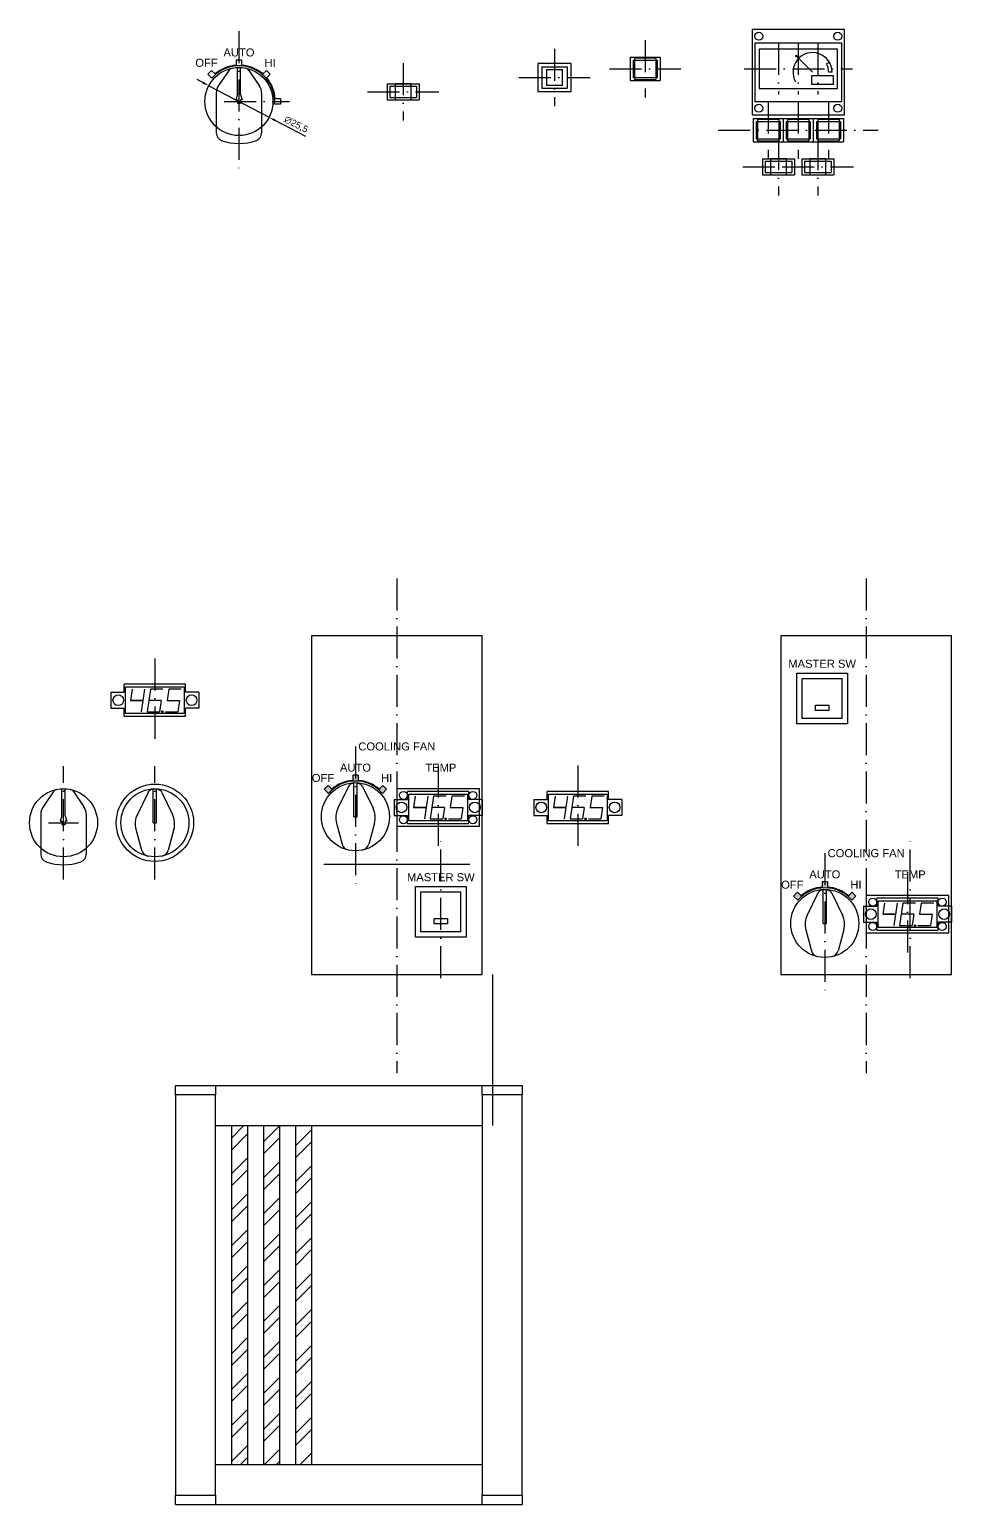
# Model space of a CAD drawing. Header units: millimetres. Extents: x -987 to 1917, y -167 to 2253.
# Drawn here: x 720 to 1066, y 1116 to 1669 of the extents above; entities that cross this region are included whole.
import ezdxf

# ---------------------------------------------------------------- set-up
doc = ezdxf.new("R2010")
doc.units = ezdxf.units.MM
doc.linetypes.add('ACAD_ISO10W100', pattern=[18, 12, -3, 0, -3])
for name, color, linetype in [('其它支撑件', 7, 'Continuous'), ('前面板', 7, 'Continuous'), ('铝型材', 7, 'Continuous')]:
    doc.layers.add(name, color=color, linetype=linetype)
doc.styles.get("Standard").update_dxf_attribs({"font": 'arial.ttf'})
doc.dimstyles.new('ISO-25', dxfattribs={"dimtxt": 2.5, "dimasz": 2.5, "dimexe": 1.25, "dimexo": 0.625, "dimtad": 1, "dimtxsty": 'Standard', "dimcen": 2.5, "dimadec": 0, "dimazin": 0, "dimtfac": 1, "dimtmove": 0, "dimatfit": 3, "dimfxl": 1, "dimarcsym": 0})

# ---------------------------------------------------------------- blocks, each defined once
blk = doc.blocks.new('*D11')
at = {"layer": 'Defpoints', "color": 0, "transparency": 16777216}
for p in [(787.31, 1648.16), (809.9, 1636.33)]:
    blk.add_point(p, dxfattribs=at)
at = {"layer": '前面板', "color": 0, "lineweight": -2, "transparency": 16777216}
for p, q in [((785.09, 1649.32), (782.88, 1650.48)), ((787.31, 1648.16), (809.9, 1636.33)), ((823.62, 1629.16), (812.12, 1635.17))]:
    blk.add_line(p, q, dxfattribs=at)
at = {"layer": '前面板', "color": 0, "transparency": 16777216}
for points in [[(785.29, 1649.69), (784.9, 1648.95), (787.31, 1648.16)], [(812.31, 1635.54), (811.92, 1634.81), (809.9, 1636.33)]]:
    blk.add_solid(points, dxfattribs=at)
at = {"layer": '前面板', "color": 0, "transparency": 16777216, "insert": (819.98, 1633.51), "char_height": 2.5, "attachment_point": 5, "rotation": 332.3754}
blk.add_mtext('∅25,5', dxfattribs=at)

msp = doc.modelspace()

# ---------------------------------------------------------------- hatches: boundary and pattern name
at = {"layer": '其它支撑件'}
h = msp.add_hatch(dxfattribs=at)
h.set_pattern_fill('ANSI32', color=256)
h.paths.add_polyline_path([(801.778, 1258.42), (795.778, 1258.42), (795.778, 1131.42), (801.778, 1131.42)])
h.paths.add_polyline_path([(813.778, 1258.42), (807.778, 1258.42), (807.778, 1131.42), (813.778, 1131.42)])
h.paths.add_polyline_path([(825.778, 1258.42), (819.778, 1258.42), (819.778, 1131.42), (825.778, 1131.42)])
at = {"layer": '前面板'}
h = msp.add_hatch(color=256, dxfattribs=at)
h.dxf.hatch_style = 1
h.paths.add_polyline_path([(832.016, 1385.878), (830.602, 1384.464), (832.158, 1382.909, -0.2184742), (842.278, 1387.552), (842.278, 1389.753), (841.278, 1389.753), (841.278, 1387.816, 0.161058), (833.359, 1384.536)])
h.paths.add_polyline_path([(842.278, 1387.552, -0.2184742), (852.398, 1382.909), (853.953, 1384.464), (852.539, 1385.878), (851.197, 1384.536, 0.161058), (843.278, 1387.816), (843.278, 1389.753), (842.278, 1389.753)])
h = msp.add_hatch(color=256, dxfattribs=at)
h.dxf.hatch_style = 1
h.paths.add_polyline_path([(1007.964, 1345.875), (1006.55, 1344.461), (1008.106, 1342.905, -0.2184742), (1018.226, 1347.549), (1018.226, 1349.749), (1017.226, 1349.749), (1017.226, 1347.812, 0.161058), (1009.307, 1344.532)])
h.paths.add_polyline_path([(1018.226, 1347.549, -0.2184742), (1028.346, 1342.905), (1029.902, 1344.461), (1028.487, 1345.875), (1027.145, 1344.532, 0.161058), (1019.226, 1347.812), (1019.226, 1349.749), (1018.226, 1349.749)])

# ---------------------------------------------------------------- linework, layer by layer
at = {"layer": '其它支撑件'}
for p, q in [((795.778, 1258.42), (795.778, 1131.42)), ((801.778, 1258.42), (801.778, 1131.42)), ((807.778, 1258.42), (807.778, 1131.42)), ((813.778, 1258.42), (813.778, 1131.42)), ((819.778, 1258.42), (819.778, 1131.42)), ((825.778, 1258.42), (825.778, 1131.42))]:
    msp.add_line(p, q, dxfattribs=at)
at = {"layer": '前面板', "color": 114, "linetype": 'ACAD_ISO10W100', "true_color": 0x139b48}
for p, q in [((798.604, 1668.557), (798.604, 1615.935)), ((950.875, 1665.244), (950.875, 1643.769)), ((1000.918, 1664.205), (1000.918, 1644.853)), ((1008.273, 1664.205), (1008.273, 1644.853)), ((1015.628, 1664.205), (1015.628, 1644.853)), ((916.926, 1661.973), (916.926, 1640.498)), ((860.105, 1656.619), (860.105, 1635.145)), ((937.499, 1654.506), (964.25, 1654.506)), ((987.997, 1654.529), (1028.549, 1654.529)), ((903.55, 1651.236), (930.301, 1651.236)), ((792.998, 1642.246), (817.543, 1642.246)), ((846.73, 1645.882), (873.481, 1645.882)), ((996.973, 1642.229), (996.973, 1620.754)), ((1008.273, 1642.229), (1008.273, 1620.754)), ((1019.573, 1642.229), (1019.573, 1620.754)), ((978.283, 1631.491), (1038.264, 1631.491)), ((1000.918, 1628.491), (1000.918, 1607.017)), ((1015.628, 1628.491), (1015.628, 1607.017)), ((987.543, 1617.754), (1014.294, 1617.754)), ((1002.253, 1617.754), (1029.004, 1617.754)), ((857.778, 1463.532), (857.778, 1278.092)), ((1033.726, 1463.532), (1033.726, 1278.092)), ((767.096, 1433.538), (767.096, 1402.158)), ((842.278, 1400.513), (842.278, 1347.892)), ((732.82, 1350.647), (732.82, 1393.172)), ((767.096, 1350.647), (767.096, 1393.172)), ((873.278, 1393.379), (873.278, 1361.999)), ((925.683, 1393.379), (925.683, 1361.999)), ((727.214, 1371.91), (738.425, 1371.91)), ((874.278, 1313.698), (874.278, 1366.762)), ((1050.226, 1313.698), (1050.226, 1366.762)), ((1018.226, 1360.51), (1018.226, 1307.888)), ((1049.226, 1353.375), (1049.226, 1321.995))]:
    msp.add_line(p, q, dxfattribs=at)
at = {"layer": '前面板', "color": 146, "true_color": 0x105689}
for p, q in [((990.973, 1669.229), (990.973, 1637.229)), ((1025.573, 1669.229), (990.973, 1669.229)), ((991.973, 1664.229), (1024.573, 1664.229)), ((991.973, 1664.229), (991.973, 1642.229)), ((1024.573, 1642.229), (1024.573, 1664.229)), ((1025.573, 1637.229), (1025.573, 1669.229)), ((991.973, 1642.229), (1024.573, 1642.229)), ((990.973, 1637.229), (1025.573, 1637.229)), ((861.778, 1380.689), (861.778, 1383.689)), ((884.778, 1383.689), (861.778, 1383.689)), ((862.278, 1382.689), (884.278, 1382.689)), ((862.278, 1372.689), (862.278, 1382.689)), ((884.278, 1382.689), (884.278, 1372.689)), ((884.778, 1380.689), (884.778, 1383.689)), ((856.778, 1380.689), (861.778, 1380.689)), ((856.778, 1380.689), (856.778, 1374.689)), ((889.778, 1380.689), (884.778, 1380.689)), ((889.778, 1380.689), (889.778, 1374.689)), ((856.778, 1374.689), (861.778, 1374.689)), ((861.778, 1371.689), (861.778, 1374.689)), ((861.778, 1371.689), (884.778, 1371.689)), ((884.278, 1372.689), (862.278, 1372.689)), ((889.778, 1374.689), (884.778, 1374.689)), ((884.778, 1371.689), (884.778, 1374.689)), ((1037.726, 1340.685), (1037.726, 1343.685)), ((1060.726, 1343.685), (1037.726, 1343.685)), ((1060.726, 1340.685), (1060.726, 1343.685)), ((1032.726, 1340.685), (1037.726, 1340.685)), ((1032.726, 1340.685), (1032.726, 1334.685)), ((1038.226, 1342.685), (1060.226, 1342.685)), ((1038.226, 1332.685), (1038.226, 1342.685)), ((1060.226, 1342.685), (1060.226, 1332.685)), ((1065.726, 1340.685), (1060.726, 1340.685)), ((1065.726, 1340.685), (1065.726, 1334.685)), ((1032.726, 1334.685), (1037.726, 1334.685)), ((1037.726, 1331.685), (1037.726, 1334.685)), ((1060.226, 1332.685), (1038.226, 1332.685)), ((1065.726, 1334.685), (1060.726, 1334.685)), ((1060.726, 1331.685), (1060.726, 1334.685)), ((1037.726, 1331.685), (1060.726, 1331.685)), ((893.778, 1258.42), (893.778, 1315.007))]:
    msp.add_line(p, q, dxfattribs=at)
at = {"layer": '前面板'}
for p, q in [((945.225, 1658.856), (945.225, 1650.156)), ((945.225, 1658.856), (956.525, 1658.856)), ((954.875, 1658.506), (946.875, 1658.506)), ((946.875, 1658.506), (946.875, 1650.506)), ((954.875, 1658.506), (954.875, 1650.506)), ((956.525, 1658.856), (956.525, 1650.156)), ((1022.983, 1661.879), (993.563, 1661.879)), ((993.563, 1661.879), (993.563, 1647.179)), ((1013.612, 1653.248), (1007.57, 1659.29)), ((1022.983, 1647.179), (1022.983, 1661.879)), ((788.342, 1653.922), (786.928, 1652.507)), ((788.342, 1653.922), (789.685, 1652.579)), ((794.877, 1653.927), (790.986, 1648.277)), ((799.604, 1657.796), (797.604, 1657.796)), ((797.604, 1657.796), (797.604, 1655.859)), ((798.004, 1644.846), (798.004, 1654.982)), ((799.204, 1644.846), (799.204, 1654.982)), ((799.604, 1657.796), (799.604, 1655.859)), ((802.34, 1653.924), (806.224, 1648.276)), ((808.865, 1653.922), (807.522, 1652.579)), ((808.865, 1653.922), (810.279, 1652.507)), ((910.676, 1656.486), (910.676, 1645.986)), ((923.176, 1656.486), (910.676, 1656.486)), ((912.176, 1655.236), (921.676, 1655.236)), ((912.176, 1655.236), (912.176, 1647.236)), ((913.926, 1654.236), (913.926, 1648.236)), ((913.926, 1654.236), (919.926, 1654.236)), ((919.926, 1648.236), (919.926, 1654.236)), ((921.676, 1655.236), (921.676, 1647.236)), ((923.176, 1645.986), (923.176, 1656.486)), ((946.375, 1657.756), (955.375, 1657.756)), ((946.375, 1657.756), (946.375, 1651.256)), ((955.375, 1657.756), (955.375, 1651.256)), ((1019.955, 1656.91), (1018.898, 1656.299)), ((1020.936, 1653.248), (1019.715, 1653.248)), ((786.928, 1652.507), (788.483, 1650.952)), ((808.937, 1651.165), (810.279, 1652.507)), ((854.105, 1648.882), (866.105, 1648.882)), ((854.105, 1648.882), (854.105, 1642.882)), ((855.105, 1647.982), (855.105, 1643.782)), ((855.105, 1647.982), (865.105, 1647.982)), ((857.105, 1648.882), (857.105, 1642.882)), ((863.105, 1648.882), (857.105, 1648.882)), ((863.105, 1642.882), (863.105, 1648.882)), ((865.105, 1647.982), (865.105, 1643.782)), ((866.105, 1648.882), (866.105, 1642.882)), ((919.926, 1648.236), (913.926, 1648.236)), ((945.225, 1650.156), (956.525, 1650.156)), ((946.375, 1651.256), (955.375, 1651.256)), ((946.875, 1650.506), (954.875, 1650.506)), ((1013.362, 1652.049), (1021.387, 1652.049)), ((1013.362, 1648.576), (1013.362, 1652.049)), ((1021.387, 1648.576), (1013.362, 1648.576)), ((1021.387, 1652.049), (1021.387, 1648.576)), ((790.104, 1645.441), (790.104, 1630.467)), ((798.004, 1644.846), (797.404, 1642.846)), ((797.404, 1642.846), (798.004, 1642.846)), ((798.004, 1642.846), (798.004, 1641.646)), ((799.204, 1644.846), (799.804, 1642.846)), ((799.804, 1642.846), (799.204, 1642.846)), ((799.204, 1642.846), (799.204, 1641.646)), ((807.104, 1645.443), (807.104, 1630.467)), ((814.154, 1643.246), (812.217, 1643.246)), ((814.154, 1643.246), (814.154, 1641.246)), ((854.105, 1642.882), (866.105, 1642.882)), ((855.105, 1643.782), (865.105, 1643.782)), ((857.105, 1642.882), (863.105, 1642.882)), ((910.676, 1645.986), (923.176, 1645.986)), ((912.176, 1647.236), (921.676, 1647.236)), ((993.563, 1647.179), (1022.983, 1647.179)), ((798.004, 1641.646), (799.204, 1641.646)), ((814.154, 1641.246), (811.954, 1641.246)), ((991.323, 1635.841), (991.323, 1627.141)), ((991.323, 1635.841), (1002.623, 1635.841)), ((992.473, 1634.741), (1001.473, 1634.741)), ((992.473, 1634.741), (992.473, 1628.241)), ((1000.973, 1635.491), (992.973, 1635.491)), ((992.973, 1635.491), (992.973, 1627.491)), ((1000.973, 1635.491), (1000.973, 1627.491)), ((1001.473, 1634.741), (1001.473, 1628.241)), ((1002.623, 1635.841), (1002.623, 1627.141)), ((1002.623, 1635.841), (1013.923, 1635.841)), ((1002.623, 1635.841), (1002.623, 1627.141)), ((1003.773, 1634.741), (1012.773, 1634.741)), ((1003.773, 1634.741), (1003.773, 1628.241)), ((1012.273, 1635.491), (1004.273, 1635.491)), ((1004.273, 1635.491), (1004.273, 1627.491)), ((1012.273, 1635.491), (1012.273, 1627.491)), ((1012.773, 1634.741), (1012.773, 1628.241)), ((1013.923, 1635.841), (1013.923, 1627.141)), ((1013.923, 1635.841), (1013.923, 1627.141)), ((1013.923, 1635.841), (1025.223, 1635.841)), ((1015.073, 1634.741), (1024.073, 1634.741)), ((1015.073, 1634.741), (1015.073, 1628.241)), ((1023.573, 1635.491), (1015.573, 1635.491)), ((1015.573, 1635.491), (1015.573, 1627.491)), ((1023.573, 1635.491), (1023.573, 1627.491)), ((1024.073, 1634.741), (1024.073, 1628.241)), ((1025.223, 1635.841), (1025.223, 1627.141)), ((991.323, 1627.141), (1002.623, 1627.141)), ((992.473, 1628.241), (1001.473, 1628.241)), ((992.973, 1627.491), (1000.973, 1627.491)), ((1002.623, 1627.141), (1013.923, 1627.141)), ((1003.773, 1628.241), (1012.773, 1628.241)), ((1004.273, 1627.491), (1012.273, 1627.491)), ((1013.923, 1627.141), (1025.223, 1627.141)), ((1015.073, 1628.241), (1024.073, 1628.241)), ((1015.573, 1627.491), (1023.573, 1627.491)), ((994.918, 1620.754), (1006.918, 1620.754)), ((994.918, 1620.754), (994.918, 1614.754)), ((995.918, 1619.854), (995.918, 1615.654)), ((995.918, 1619.854), (1005.918, 1619.854)), ((997.918, 1620.754), (997.918, 1614.754)), ((1003.918, 1620.754), (997.918, 1620.754)), ((1003.918, 1614.754), (1003.918, 1620.754)), ((1005.918, 1619.854), (1005.918, 1615.654)), ((1006.918, 1620.754), (1006.918, 1614.754)), ((1009.628, 1620.754), (1021.628, 1620.754)), ((1009.628, 1620.754), (1009.628, 1614.754)), ((1010.628, 1619.854), (1010.628, 1615.654)), ((1010.628, 1619.854), (1020.628, 1619.854)), ((1012.628, 1620.754), (1012.628, 1614.754)), ((1018.628, 1620.754), (1012.628, 1620.754)), ((1018.628, 1614.754), (1018.628, 1620.754)), ((1020.628, 1619.854), (1020.628, 1615.654)), ((1021.628, 1620.754), (1021.628, 1614.754)), ((994.918, 1614.754), (1006.918, 1614.754)), ((995.918, 1615.654), (1005.918, 1615.654)), ((997.918, 1614.754), (1003.918, 1614.754)), ((1009.628, 1614.754), (1021.628, 1614.754)), ((1010.628, 1615.654), (1020.628, 1615.654)), ((1012.628, 1614.754), (1018.628, 1614.754)), ((889.778, 1442.007), (825.778, 1442.007)), ((825.778, 1442.007), (825.778, 1315.007)), ((889.778, 1315.007), (889.778, 1442.007)), ((1065.726, 1442.007), (1001.726, 1442.007)), ((1001.726, 1442.007), (1001.726, 1315.007)), ((1065.726, 1315.007), (1065.726, 1442.007)), ((1007.726, 1409.007), (1007.726, 1428.007)), ((1007.726, 1428.007), (1026.726, 1428.007)), ((1026.726, 1428.007), (1026.726, 1409.007)), ((750.596, 1420.848), (755.596, 1420.848)), ((750.596, 1420.848), (750.596, 1414.848)), ((755.596, 1420.848), (755.596, 1423.848)), ((778.596, 1423.848), (755.596, 1423.848)), ((756.096, 1422.848), (778.096, 1422.848)), ((756.096, 1412.848), (756.096, 1422.848)), ((758.52, 1422.006), (757.888, 1417.78)), ((763.187, 1422.006), (761.923, 1413.554)), ((765.395, 1422.006), (764.131, 1413.554)), ((770.062, 1422.006), (765.395, 1422.006)), ((772.27, 1422.006), (771.638, 1417.78)), ((776.937, 1422.006), (772.27, 1422.006)), ((778.096, 1422.848), (778.096, 1412.848)), ((778.596, 1420.848), (778.596, 1423.848)), ((783.596, 1420.848), (778.596, 1420.848)), ((783.596, 1420.848), (783.596, 1414.848)), ((1009.726, 1411.007), (1009.726, 1426.007)), ((1009.726, 1426.007), (1024.726, 1426.007)), ((1024.726, 1411.007), (1024.726, 1426.007)), ((762.555, 1417.78), (757.888, 1417.78)), ((757.888, 1417.78), (762.555, 1417.78)), ((769.43, 1417.78), (764.763, 1417.78)), ((769.43, 1417.78), (768.798, 1413.554)), ((771.638, 1417.78), (776.305, 1417.78)), ((776.305, 1417.78), (775.673, 1413.554)), ((1014.726, 1416.007), (1019.726, 1416.007)), ((1014.726, 1414.007), (1014.726, 1416.007)), ((1019.726, 1416.007), (1019.726, 1414.007)), ((750.596, 1414.848), (755.596, 1414.848)), ((755.596, 1411.848), (755.596, 1414.848)), ((755.596, 1411.848), (778.596, 1411.848)), ((778.096, 1412.848), (756.096, 1412.848)), ((764.131, 1413.554), (768.798, 1413.554)), ((771.006, 1413.554), (775.673, 1413.554)), ((783.596, 1414.848), (778.596, 1414.848)), ((778.596, 1411.848), (778.596, 1414.848)), ((1024.726, 1411.007), (1009.726, 1411.007)), ((1019.726, 1414.007), (1014.726, 1414.007)), ((1026.726, 1409.007), (1007.726, 1409.007)), ((843.278, 1389.753), (841.278, 1389.753)), ((841.278, 1389.753), (841.278, 1387.816)), ((843.278, 1389.753), (843.278, 1387.816)), ((729.094, 1383.591), (725.202, 1377.94)), ((732.22, 1374.51), (732.22, 1384.645)), ((733.42, 1374.51), (733.42, 1384.645)), ((736.557, 1383.588), (740.44, 1377.939)), ((764.498, 1383.271), (760.507, 1375.064)), ((766.496, 1384.645), (765.529, 1384.243)), ((766.496, 1371.91), (766.496, 1384.645)), ((767.696, 1371.91), (767.696, 1384.645)), ((767.696, 1384.645), (768.664, 1384.243)), ((769.695, 1383.271), (773.686, 1375.064)), ((832.016, 1385.878), (830.602, 1384.464)), ((830.602, 1384.464), (832.158, 1382.909)), ((832.016, 1385.878), (833.359, 1384.536)), ((839.679, 1385.564), (835.688, 1377.357)), ((841.678, 1386.939), (840.71, 1386.536)), ((841.678, 1374.203), (841.678, 1386.939)), ((842.878, 1374.203), (842.878, 1386.939)), ((842.878, 1386.939), (843.845, 1386.536)), ((844.876, 1385.564), (848.867, 1377.357)), ((852.539, 1385.878), (851.197, 1384.536)), ((852.398, 1382.909), (853.953, 1384.464)), ((852.539, 1385.878), (853.953, 1384.464)), ((888.778, 1384.689), (857.778, 1384.689)), ((857.778, 1384.689), (857.778, 1370.689)), ((888.778, 1370.689), (888.778, 1384.689)), ((914.183, 1380.689), (914.183, 1383.689)), ((937.183, 1383.689), (914.183, 1383.689)), ((914.683, 1382.689), (936.683, 1382.689)), ((914.683, 1372.689), (914.683, 1382.689)), ((936.683, 1382.689), (936.683, 1372.689)), ((937.183, 1380.689), (937.183, 1383.689)), ((864.701, 1381.847), (864.069, 1377.621)), ((868.736, 1377.621), (864.069, 1377.621)), ((864.069, 1377.621), (868.736, 1377.621)), ((869.368, 1381.847), (868.104, 1373.395)), ((871.576, 1381.847), (870.312, 1373.395)), ((875.611, 1377.621), (870.944, 1377.621)), ((876.243, 1381.847), (871.576, 1381.847)), ((875.611, 1377.621), (874.979, 1373.395)), ((878.451, 1381.847), (877.819, 1377.621)), ((877.819, 1377.621), (882.486, 1377.621)), ((883.118, 1381.847), (878.451, 1381.847)), ((882.486, 1377.621), (881.854, 1373.395)), ((909.183, 1380.689), (914.183, 1380.689)), ((909.183, 1380.689), (909.183, 1374.689)), ((917.107, 1381.847), (916.475, 1377.621)), ((921.142, 1377.621), (916.475, 1377.621)), ((916.475, 1377.621), (921.142, 1377.621)), ((921.774, 1381.847), (920.51, 1373.395)), ((923.982, 1381.847), (922.718, 1373.395)), ((928.017, 1377.621), (923.35, 1377.621)), ((928.649, 1381.847), (923.982, 1381.847)), ((928.017, 1377.621), (927.385, 1373.395)), ((930.857, 1381.847), (930.225, 1377.621)), ((930.225, 1377.621), (934.892, 1377.621)), ((935.524, 1381.847), (930.857, 1381.847)), ((934.892, 1377.621), (934.26, 1373.395)), ((942.183, 1380.689), (937.183, 1380.689)), ((942.183, 1380.689), (942.183, 1374.689)), ((724.32, 1375.104), (724.32, 1360.13)), ((732.22, 1374.51), (731.62, 1372.51)), ((731.62, 1372.51), (732.22, 1372.51)), ((732.22, 1372.51), (732.22, 1371.31)), ((732.22, 1371.31), (733.42, 1371.31)), ((733.42, 1374.51), (734.02, 1372.51)), ((734.02, 1372.51), (733.42, 1372.51)), ((733.42, 1372.51), (733.42, 1371.31)), ((741.32, 1375.107), (741.32, 1360.13)), ((766.496, 1371.91), (767.696, 1371.91)), ((835.157, 1371.78), (837.277, 1363.903)), ((841.678, 1374.203), (842.878, 1374.203)), ((849.398, 1371.78), (847.279, 1363.903)), ((870.312, 1373.395), (874.979, 1373.395)), ((877.187, 1373.395), (881.854, 1373.395)), ((909.183, 1374.689), (914.183, 1374.689)), ((914.183, 1371.689), (914.183, 1374.689)), ((914.183, 1371.689), (937.183, 1371.689)), ((936.683, 1372.689), (914.683, 1372.689)), ((922.718, 1373.395), (927.385, 1373.395)), ((929.593, 1373.395), (934.26, 1373.395)), ((942.183, 1374.689), (937.183, 1374.689)), ((937.183, 1371.689), (937.183, 1374.689)), ((759.976, 1369.487), (762.095, 1361.61)), ((774.216, 1369.487), (772.097, 1361.61)), ((857.778, 1370.689), (888.778, 1370.689)), ((830.388, 1356.362), (885.168, 1356.362)), ((1019.226, 1349.749), (1017.226, 1349.749)), ((1017.226, 1349.749), (1017.226, 1347.812)), ((1019.226, 1349.749), (1019.226, 1347.812)), ((864.778, 1329.007), (864.778, 1348.007)), ((864.778, 1348.007), (883.778, 1348.007)), ((866.778, 1331.007), (866.778, 1346.007)), ((866.778, 1346.007), (881.778, 1346.007)), ((881.778, 1331.007), (881.778, 1346.007)), ((883.778, 1348.007), (883.778, 1329.007)), ((1007.964, 1345.875), (1006.55, 1344.461)), ((1006.55, 1344.461), (1008.106, 1342.905)), ((1007.964, 1345.875), (1009.307, 1344.532)), ((1015.627, 1345.561), (1011.637, 1337.353)), ((1017.626, 1346.935), (1016.658, 1346.533)), ((1017.626, 1334.199), (1017.626, 1346.935)), ((1018.826, 1334.199), (1018.826, 1346.935)), ((1018.826, 1346.935), (1019.794, 1346.533)), ((1020.824, 1345.561), (1024.815, 1337.353)), ((1028.487, 1345.875), (1027.145, 1344.532)), ((1028.346, 1342.905), (1029.902, 1344.461)), ((1028.487, 1345.875), (1029.902, 1344.461)), ((1064.726, 1344.685), (1033.726, 1344.685)), ((1033.726, 1344.685), (1033.726, 1330.685)), ((1064.726, 1330.685), (1064.726, 1344.685)), ((1040.65, 1341.843), (1040.018, 1337.617)), ((1045.317, 1341.843), (1044.053, 1333.391)), ((1047.524, 1341.843), (1046.26, 1333.391)), ((1052.192, 1341.843), (1047.524, 1341.843)), ((1054.399, 1341.843), (1053.767, 1337.617)), ((1059.066, 1341.843), (1054.399, 1341.843)), ((871.778, 1336.007), (876.778, 1336.007)), ((871.778, 1334.007), (871.778, 1336.007)), ((876.778, 1334.007), (871.778, 1334.007)), ((876.778, 1336.007), (876.778, 1334.007)), ((1017.626, 1334.199), (1018.826, 1334.199)), ((1044.685, 1337.617), (1040.018, 1337.617)), ((1040.018, 1337.617), (1044.685, 1337.617)), ((1046.26, 1333.391), (1050.927, 1333.391)), ((1051.559, 1337.617), (1046.892, 1337.617)), ((1051.559, 1337.617), (1050.927, 1333.391)), ((1053.135, 1333.391), (1057.802, 1333.391)), ((1053.767, 1337.617), (1058.434, 1337.617)), ((1058.434, 1337.617), (1057.802, 1333.391)), ((883.778, 1329.007), (864.778, 1329.007)), ((881.778, 1331.007), (866.778, 1331.007)), ((1011.106, 1331.777), (1013.225, 1323.9)), ((1025.346, 1331.777), (1023.227, 1323.9)), ((1033.726, 1330.685), (1064.726, 1330.685)), ((825.778, 1315.007), (889.778, 1315.007)), ((1001.726, 1315.007), (1065.726, 1315.007))]:
    msp.add_line(p, q, dxfattribs=at)
at = {"layer": '前面板', "color": 146, "true_color": 0x105689}
for centre, radius in [((993.473, 1666.729), 1.5), ((1023.073, 1666.729), 1.5), ((993.473, 1639.729), 1.5), ((1023.073, 1639.729), 1.5), ((859.528, 1377.689), 2), ((887.028, 1377.689), 2), ((1035.476, 1337.685), 2), ((1062.976, 1337.685), 2)]:
    msp.add_circle(centre, radius, dxfattribs=at)
at = {"layer": '前面板'}
for centre, radius in [((1007.57, 1659.29), 0.244), ((798.604, 1642.246), 12.75), ((753.346, 1417.848), 2), ((780.846, 1417.848), 2), ((769.902, 1413.554), 0.3), ((732.82, 1371.91), 12.75), ((767.096, 1371.91), 14.5), ((767.096, 1371.91), 12.75), ((842.278, 1374.203), 12.75), ((860.278, 1382.189), 1.5), ((886.278, 1382.189), 1.5), ((911.933, 1377.689), 2), ((939.433, 1377.689), 2), ((860.278, 1373.053), 1.5), ((876.083, 1373.395), 0.3), ((886.278, 1373.053), 1.5), ((928.489, 1373.395), 0.3), ((1018.226, 1334.199), 12.75), ((1036.226, 1342.185), 1.5), ((1062.226, 1342.185), 1.5), ((1036.226, 1333.049), 1.5), ((1052.031, 1333.391), 0.3), ((1062.226, 1333.049), 1.5)]:
    msp.add_circle(centre, radius, dxfattribs=at)
for centre, radius, start, end in [((1013.612, 1653.248), 7.324, 0, 210), ((798.604, 1642.246), 13.387, 355.71618, 139.29603), ((798.604, 1642.246), 13.65, 94.20126, 130.79874), ((796.524, 1652.793), 2, 101.15125, 145.44419), ((798.604, 1642.246), 13.65, 49.20126, 85.79874), ((800.692, 1652.791), 2, 34.50852, 78.79577), ((1013.612, 1653.248), 6.103, 0, 30), ((795.104, 1645.441), 5, 145.44419, 180), ((802.104, 1645.443), 5, 0, 34.50852), ((798.604, 1642.246), 13.65, 4.20126, 40.79874), ((793.104, 1630.467), 3, 180, 249.97608), ((798.604, 1645.558), 19.062, 249.97608, 290.02392), ((804.104, 1630.467), 3, 290.02392, 0), ((842.278, 1374.203), 13.349, 40.70397, 139.29603), ((842.278, 1374.203), 13.65, 94.20126, 130.79874), ((842.278, 1374.203), 13.65, 49.20126, 85.79874), ((730.741, 1382.457), 2, 101.15125, 145.44419), ((734.909, 1382.455), 2, 34.50852, 78.79577), ((766.296, 1382.396), 2, 112.57233, 154.06813), ((767.896, 1382.396), 2, 25.93187, 67.42767), ((841.478, 1384.69), 2, 112.57233, 154.06813), ((843.078, 1384.69), 2, 25.93187, 67.42767), ((729.32, 1375.104), 5, 145.44419, 180), ((736.32, 1375.107), 5, 0, 34.50852), ((842.883, 1373.859), 8, 154.06813, 195.05673), ((841.673, 1373.859), 8, 344.94327, 25.93187), ((767.701, 1371.565), 8, 154.06813, 195.05673), ((766.491, 1371.565), 8, 344.94327, 25.93187), ((727.32, 1360.13), 3, 180, 249.97608), ((738.32, 1360.13), 3, 290.02392, 0), ((764.992, 1362.389), 3, 195.05673, 257.53693), ((769.2, 1362.389), 3, 282.46307, 344.94327), ((840.174, 1364.682), 3, 195.05673, 257.53693), ((844.382, 1364.682), 3, 282.46307, 344.94327), ((732.82, 1375.222), 19.062, 249.97608, 290.02392), ((1018.226, 1334.199), 13.349, 40.70397, 139.29603), ((1018.226, 1334.199), 13.65, 94.20126, 130.79874), ((1017.426, 1344.686), 2, 112.57233, 154.06813), ((1018.226, 1334.199), 13.65, 49.20126, 85.79874), ((1019.026, 1344.686), 2, 25.93187, 67.42767), ((1018.831, 1333.855), 8, 154.06813, 195.05673), ((1017.621, 1333.855), 8, 344.94327, 25.93187), ((1016.122, 1324.679), 3, 195.05673, 257.53693), ((1020.33, 1324.679), 3, 282.46307, 344.94327)]:
    msp.add_arc(centre, radius, start, end, dxfattribs=at)
at = {"layer": '铝型材'}
for p, q in [((774.778, 1269.92), (774.778, 1273.42)), ((774.778, 1273.42), (789.778, 1273.42)), ((789.778, 1273.42), (789.778, 1269.92)), ((789.778, 1273.42), (889.778, 1273.42)), ((889.778, 1269.92), (889.778, 1273.42)), ((889.778, 1273.42), (904.778, 1273.42)), ((904.778, 1273.42), (904.778, 1269.92)), ((789.778, 1269.92), (774.778, 1269.92)), ((774.778, 1269.92), (774.778, 1119.92)), ((789.778, 1119.92), (789.778, 1269.92)), ((904.778, 1269.92), (889.778, 1269.92)), ((889.778, 1269.92), (889.778, 1119.92)), ((904.778, 1119.92), (904.778, 1269.92)), ((789.778, 1258.42), (889.778, 1258.42)), ((789.778, 1131.42), (889.778, 1131.42)), ((774.778, 1119.92), (789.778, 1119.92)), ((774.778, 1116.42), (774.778, 1119.92)), ((789.778, 1119.92), (789.778, 1116.42)), ((889.778, 1119.92), (904.778, 1119.92)), ((889.778, 1116.42), (889.778, 1119.92)), ((904.778, 1119.92), (904.778, 1116.42)), ((774.778, 1116.42), (789.778, 1116.42)), ((789.778, 1116.42), (889.778, 1116.42)), ((889.778, 1116.42), (904.778, 1116.42))]:
    msp.add_line(p, q, dxfattribs=at)

# ---------------------------------------------------------------- texts
at = {"layer": '前面板', "char_height": 3, "attachment_point": 5}
for s, insert in [('AUTO', (798.604, 1660.609)), ('OFF', (786.428, 1656.734)), ('HI', (810.279, 1656.734)), ('MASTER SW', (1017.226, 1431.507)), ('COOLING FAN', (857.778, 1400.513)), ('AUTO', (842.278, 1392.565)), ('TEMP', (874.278, 1392.565)), ('OFF', (830.102, 1388.691)), ('HI', (853.953, 1388.691)), ('COOLING FAN', (1033.726, 1360.51)), ('MASTER SW', (874.278, 1351.507)), ('OFF', (1006.05, 1348.688)), ('AUTO', (1018.226, 1352.562)), ('HI', (1029.902, 1348.688)), ('TEMP', (1050.226, 1352.562))]:
    msp.add_mtext_dynamic_manual_height_columns(s, width=39.87001, gutter_width=12.5, heights=[8.132], dxfattribs=dict(at, insert=insert))

# ---------------------------------------------------------------- dimensions: what is measured, and where the dimension line sits
at = {"layer": '前面板'}
dim = msp.add_diameter_dim_2p(p1=(787.307, 1648.158), p2=(809.9, 1636.334), dimstyle='ISO-25', dxfattribs=at)
dim.commit()
dim.dimension.update_dxf_attribs({"geometry": '*D11', "text_midpoint": (818.974, 1631.585), "dimtype": 163})

doc.saveas('drawing.dxf')
